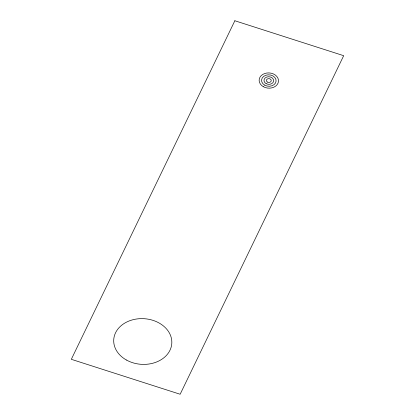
<?xml version="1.0" encoding="UTF-8"?>
<svg xmlns="http://www.w3.org/2000/svg" width="415" height="415" viewBox="0 0 415 415"><rect width="100%" height="100%" fill="white"/><g stroke="black" fill="none" stroke-linecap="round" stroke-linejoin="round"><path stroke-width="0.62" d="M234.849 20.75L71.313 359.312L180.151 394.25L343.687 55.688L234.849 20.75M263.375 86.709A9.695 7.62 3.8 0 0 278.486 81.345A9.695 7.62 3.8 0 0 264.614 73.564A9.695 7.62 3.8 0 0 263.375 86.709M264.739 85.168A7.273 5.717 3.8 0 0 276.074 81.143A7.273 5.717 3.8 0 0 265.667 75.307A7.273 5.717 3.8 0 0 264.739 85.168M266.103 83.623A4.85 3.808 3.8 0 0 273.656 80.946A4.85 3.808 3.8 0 0 266.721 77.055A4.85 3.808 3.8 0 0 266.103 83.623M267.462 82.082A2.423 1.904 3.8 0 0 271.239 80.743A2.423 1.904 3.8 0 0 267.774 78.798A2.423 1.904 3.8 0 0 267.462 82.082M126.419 360.018A29.091 22.861 3.8 0 0 171.753 343.931A29.091 22.861 3.8 0 0 130.128 320.588A29.091 22.861 3.8 0 0 126.419 360.018"/></g></svg>
